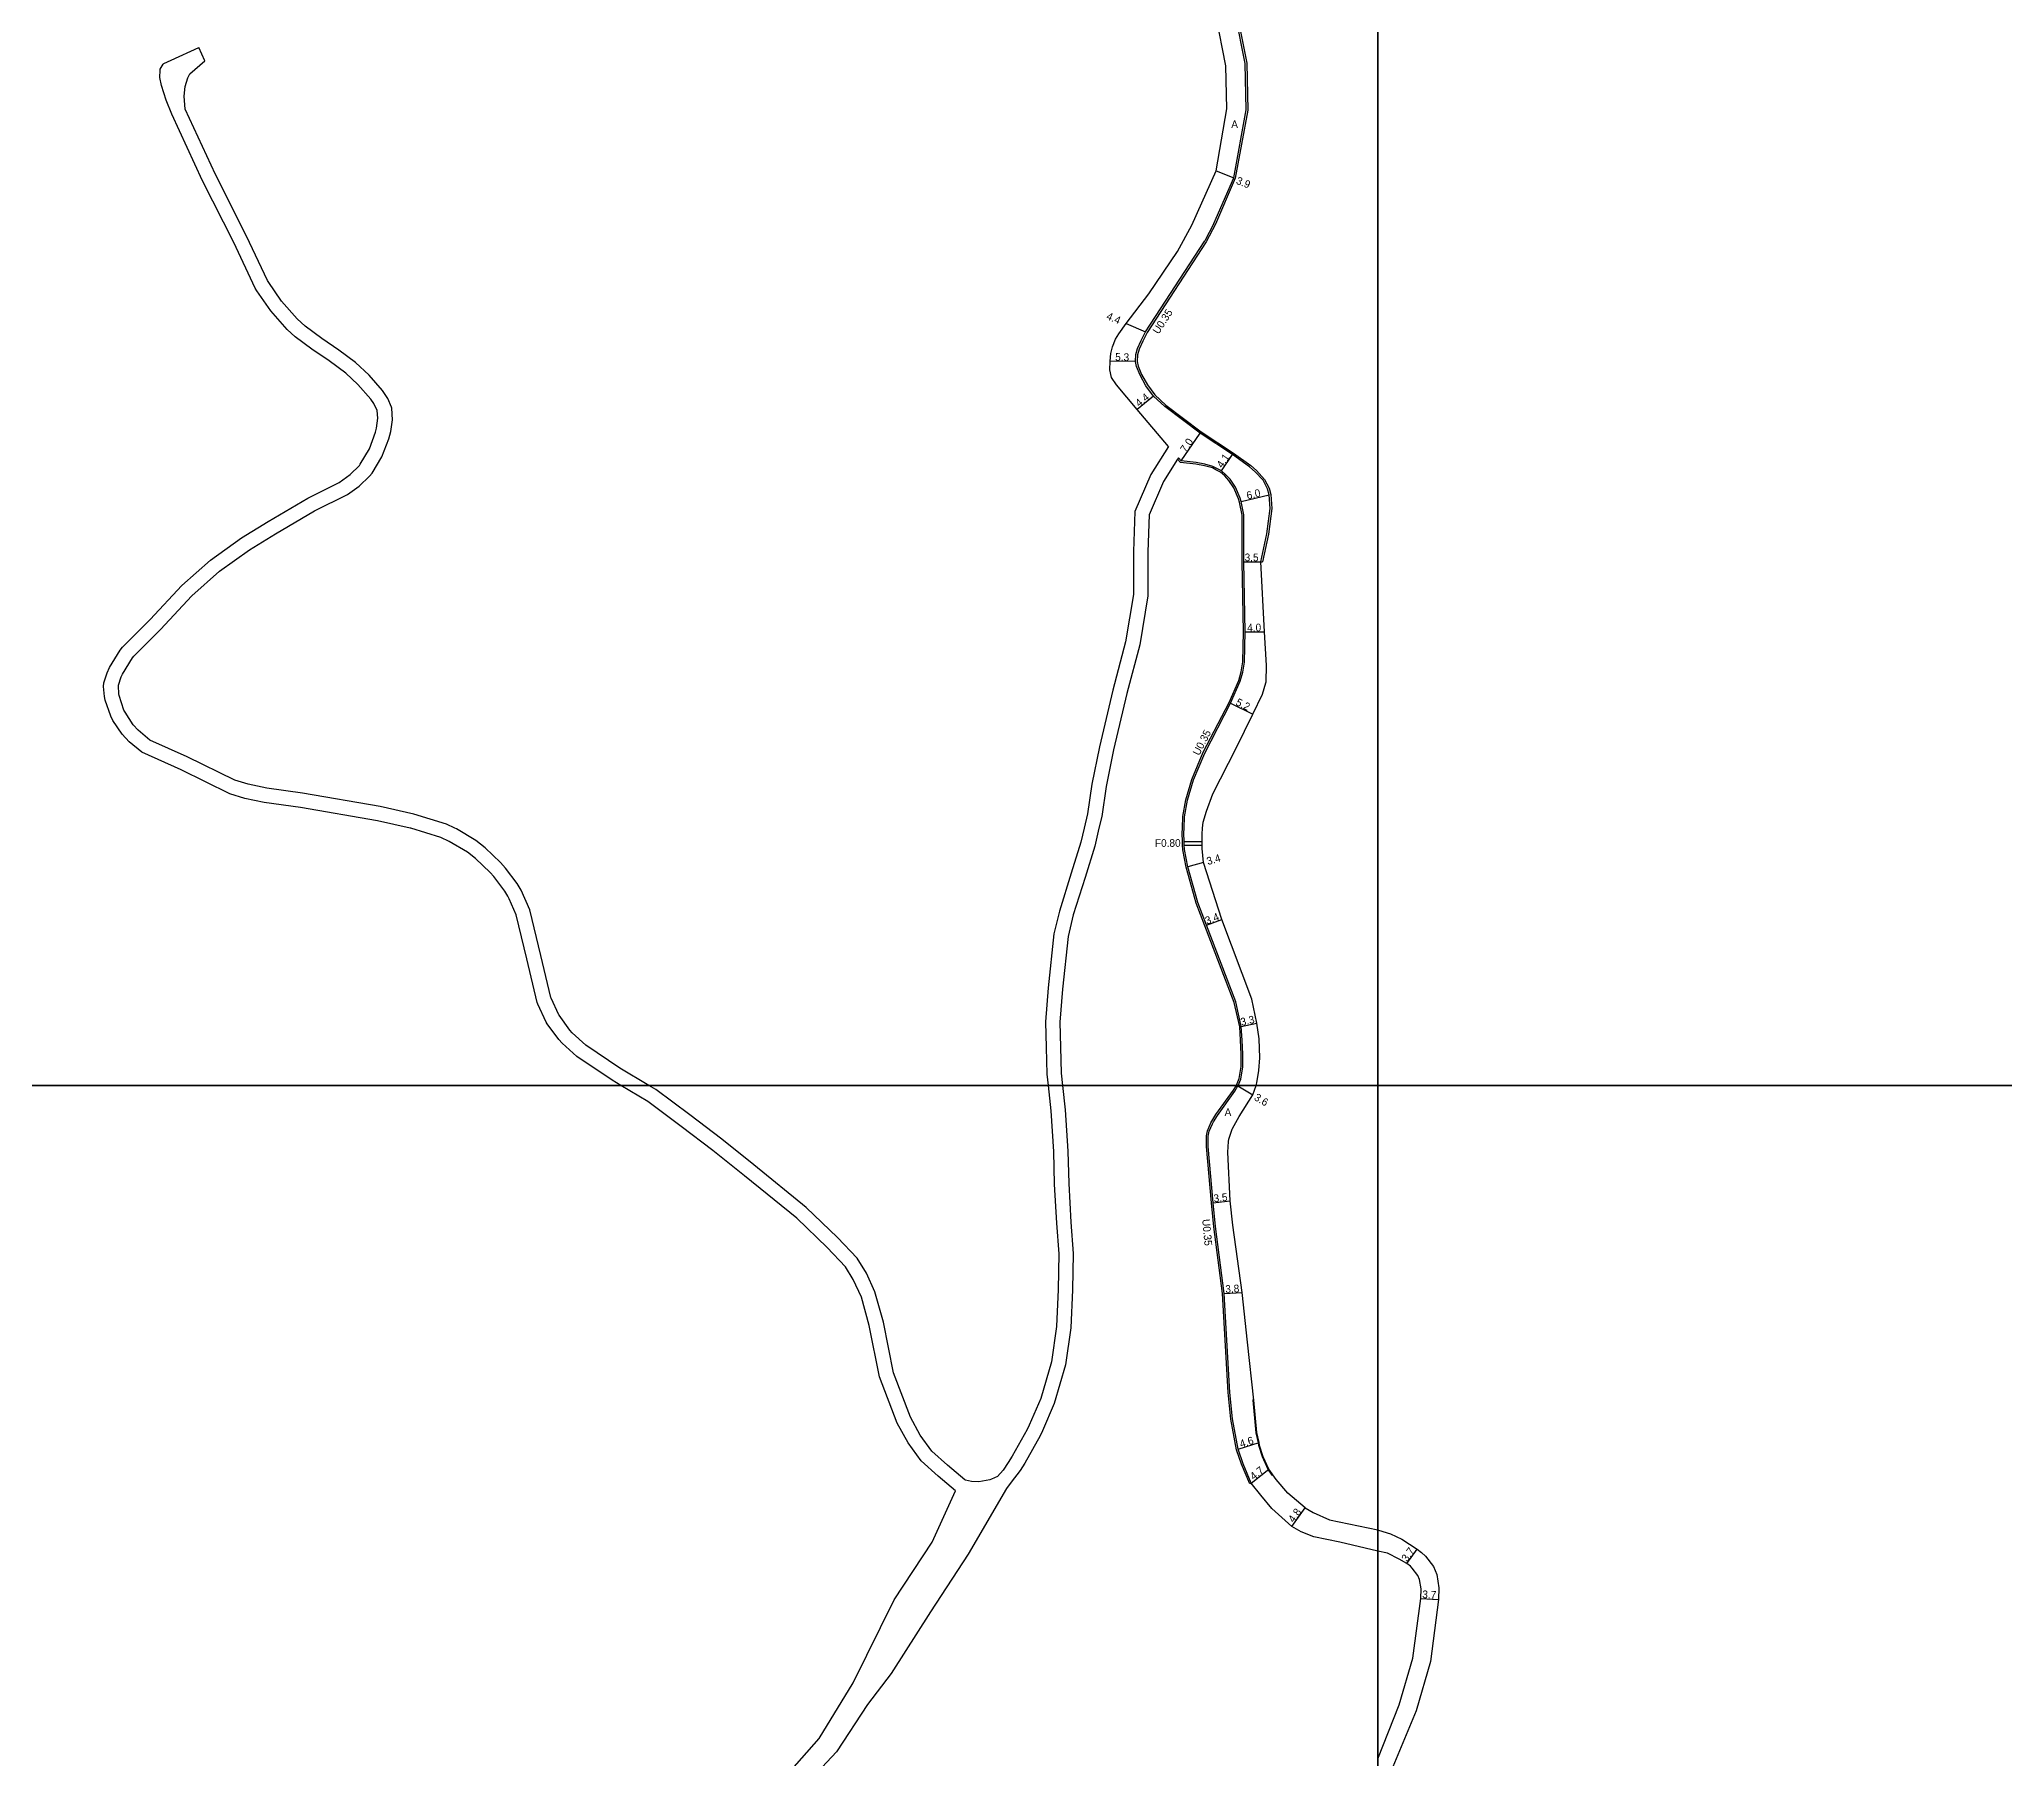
# Model space of a CAD drawing. Header units: metres. Extents: x -28000 to -24000, y -105000 to -102000.
# Drawn here: x -27478.9 to -27069.4, y -104540.3 to -104182.1 of the extents above; entities that cross this region are included whole.
import ezdxf

# ---------------------------------------------------------------- set-up
doc = ezdxf.new("R2010")
doc.units = ezdxf.units.M
doc.header["$LTSCALE"] = 2.5
for name, color, linetype in [('側溝・桝', 7, 'Continuous'), ('図郭', 7, 'Continuous'), ('幅員', 7, 'Continuous'), ('歩道・分離帯・安全施設', 7, 'Continuous'), ('舗装', 7, 'Continuous'), ('道路', 7, 'Continuous')]:
    doc.layers.add(name, color=color, linetype=linetype)
doc.styles.get("Standard").update_dxf_attribs({"font": ''})
doc.styles.get('Standard').set_extended_font_data('@MS PGothic')

msp = doc.modelspace()

# ---------------------------------------------------------------- linework, layer by layer
at = {"layer": '側溝・桝'}
for points in [[(-27228.82, -104168.26), (-27228.87, -104168.91), (-27228.95, -104169.87), (-27229.29, -104176.97), (-27227.32, -104187.06), (-27227.09, -104196.81), (-27229.7, -104211.01), (-27233.85, -104220.59)], [(-27235.77, -104224.24), (-27248.07, -104243.17), (-27248.99, -104244.94), (-27249.76, -104246.59), (-27250.09, -104247.8), (-27250.14, -104249.18), (-27249.93, -104250.13), (-27249.23, -104251.88), (-27248.02, -104254.05), (-27246.47, -104256.16), (-27244.15, -104258.28), (-27236.83, -104263.85), (-27230.06, -104268.29), (-27226.49, -104270.84), (-27225.31, -104271.89), (-27223.59, -104273.74), (-27222.64, -104275.6), (-27222.3, -104276.91), (-27222.09, -104279.84), (-27222.77, -104285.17), (-27224.05, -104290.94)], [(-27229.47, -104400), (-27229.45, -104399.96), (-27228.88, -104398.58), (-27228.5, -104396.07), (-27228.46, -104393.48), (-27228.64, -104390.6), (-27228.79, -104387.77), (-27229.92, -104382.72), (-27236.02, -104366.78), (-27237.83, -104362.04), (-27239.91, -104354.55), (-27240.64, -104350.92), (-27240.68, -104349.98), (-27240.71, -104349.18), (-27240.78, -104347.46), (-27240.73, -104346.43), (-27240.61, -104344.01), (-27239.99, -104340.52), (-27238.76, -104336.24), (-27236.38, -104330.61), (-27231.01, -104320.21), (-27228.99, -104315.66), (-27228.49, -104313.86), (-27228.13, -104311.79), (-27227.96, -104305.54), (-27228.26, -104290.89), (-27228.3, -104281.19), (-27228.83, -104278.46), (-27229.05, -104277.82), (-27229.98, -104275.54), (-27231.02, -104273.95), (-27231.91, -104273.02), (-27232.8, -104272.24), (-27233.73, -104271.76), (-27234.48, -104271.37), (-27236.15, -104270.89), (-27237.92, -104270.56), (-27241.15, -104270.25), (-27241.76, -104269.55)], [(-27224.41, -104290.91), (-27224.05, -104290.94)], [(-27240.36, -104349.17), (-27236.61, -104349.16)], [(-27240.33, -104349.97), (-27236.62, -104349.96)], [(-27232.38, -104443.37), (-27234.17, -104429.47), (-27234.63, -104424.5), (-27235.72, -104412.76), (-27235.67, -104410.54), (-27235.48, -104409.44), (-27234.78, -104407.83), (-27234.57, -104407.43), (-27233.73, -104406.07), (-27230.09, -104400.98), (-27229.47, -104400)], [(-27226.7, -104483.03), (-27228.38, -104478.94), (-27229.47, -104475.91), (-27230.66, -104469.55), (-27231.22, -104464.01), (-27232.38, -104443.37)], [(-27226.39, -104482.85), (-27226.7, -104483.03)]]:
    msp.add_lwpolyline(points, dxfattribs=at)
at = {"layer": '側溝・桝', "flags": 128}
msp.add_lwpolyline([(-27233.85, -104220.59), (-27235.77, -104224.24)], dxfattribs=at)
at = {"layer": '図郭'}
for points in [[(-28000, -104400), (-27200, -104400), (-27200, -103800), (-28000, -103800)], [(-27200, -104400), (-26400, -104400), (-26400, -103800), (-27200, -103800)], [(-28000, -105000), (-27200, -105000), (-27200, -104400), (-28000, -104400)], [(-27200, -105000), (-26400, -105000), (-26400, -104400), (-27200, -104400)]]:
    msp.add_lwpolyline(points, close=True, dxfattribs=at)
at = {"layer": '幅員'}
for points in [[(-27233.67, -104209.47), (-27230.04, -104210.91)], [(-27252.43, -104241.27), (-27248.38, -104242.99)], [(-27250.49, -104249.21), (-27255.79, -104249.12)], [(-27246.72, -104256.41), (-27250.13, -104259.19)], [(-27240.98, -104269.91), (-27237.04, -104264.13)], [(-27232.6, -104271.95), (-27230.26, -104268.58)], [(-27228.49, -104278.36), (-27222.65, -104276.97)], [(-27227.91, -104290.89), (-27224.41, -104290.91)], [(-27227.61, -104305.54), (-27223.61, -104305.48)], [(-27230.7, -104320.36), (-27226.02, -104322.64)], [(-27236.3, -104353.53), (-27239.57, -104354.47)], [(-27235.69, -104366.65), (-27232.51, -104365.46)], [(-27228.45, -104387.72), (-27225.23, -104387)], [(-27229.14, -104400.12), (-27226.04, -104401.95)], [(-27234.28, -104424.47), (-27230.8, -104424.07)], [(-27232.03, -104443.35), (-27228.24, -104443.16)], [(-27229.13, -104475.82), (-27224.75, -104474.42)], [(-27226.39, -104482.85), (-27222.7, -104479.95)], [(-27217.91, -104491.92), (-27215.13, -104488)], [(-27194, -104499.63), (-27191.84, -104496.62)], [(-27191.04, -104506.87), (-27187.34, -104507.1)]]:
    msp.add_lwpolyline(points, dxfattribs=at)
at = {"layer": '歩道・分離帯・安全施設'}
msp.add_lwpolyline([(-27221.94, -104481.27), (-27222.82, -104480.02), (-27224.06, -104477.41), (-27224.78, -104475.02), (-27224.9, -104474.45), (-27225.35, -104472.35), (-27225.99, -104465.58), (-27226.01, -104465.44)], dxfattribs=at)
at = {"layer": '道路'}
for points in [[(-27234.16, -104220.43), (-27230.04, -104210.91), (-27227.45, -104196.78), (-27227.66, -104187.1), (-27229.65, -104176.99), (-27229.3, -104169.85), (-27229.22, -104168.88), (-27229.17, -104168.23), (-27228.92, -104165.03), (-27222.29, -104151.66), (-27217.56, -104142.43), (-27213.05, -104133.6), (-27211.77, -104128.81), (-27209.3, -104120.14), (-27207.35, -104114.74), (-27205.92, -104112.08), (-27203.95, -104109.01), (-27200, -104104)], [(-27243.62, -104266.87), (-27250.13, -104259.19), (-27254.42, -104254.08), (-27255.48, -104252.55), (-27255.81, -104250.93), (-27255.79, -104249.12), (-27255.62, -104247.55), (-27255.27, -104246.13), (-27254.67, -104244.54), (-27253.98, -104243.39), (-27252.43, -104241.27), (-27247.74, -104235.12), (-27241.72, -104226.25), (-27238.74, -104220.75), (-27233.67, -104209.47), (-27231.47, -104196.56), (-27231.64, -104187.6), (-27233.66, -104177.28)], [(-27357.72, -104400), (-27359.53, -104398.91), (-27366.85, -104393.98), (-27369.91, -104391.23), (-27370.63, -104390.46), (-27373.03, -104387.15), (-27373.23, -104386.82), (-27374.99, -104383.07), (-27375.12, -104382.7), (-27377.26, -104373.64), (-27379.52, -104364.46), (-27380.99, -104361.1), (-27381.26, -104360.58), (-27381.88, -104359.52), (-27384.17, -104356.51), (-27384.95, -104355.65), (-27388, -104352.72), (-27389.68, -104351.42), (-27393.5, -104349.16), (-27395.22, -104348.37), (-27401.47, -104346.42), (-27401.58, -104346.38), (-27408.42, -104344.86), (-27424.45, -104342.07), (-27431.99, -104341.03), (-27436.07, -104340.2), (-27439.18, -104339.28), (-27449.32, -104334.24), (-27457.46, -104330.61), (-27460.16, -104328.41), (-27461.59, -104326.85), (-27463.53, -104323.95), (-27463.96, -104323.09), (-27465.11, -104319.74), (-27465.26, -104318.97), (-27465.45, -104316.91), (-27465.38, -104316.14), (-27464.74, -104314.08), (-27464.21, -104312.96), (-27461.99, -104309.33), (-27461.51, -104308.72), (-27455.75, -104302.94), (-27449.17, -104295.86), (-27443.17, -104290.55), (-27436.7, -104285.95), (-27431.17, -104282.52), (-27422.94, -104277.68), (-27416.35, -104274.37), (-27414.12, -104272.75), (-27412.18, -104270.83), (-27411.99, -104270.59), (-27410.09, -104267.4), (-27408.81, -104263.91), (-27408.59, -104263.05), (-27408.32, -104260.99), (-27408.48, -104259.4), (-27409.16, -104257.93), (-27409.78, -104257.05), (-27412.48, -104253.96), (-27414.98, -104251.64), (-27418.45, -104249.05), (-27422.06, -104246.61), (-27425.53, -104244.03), (-27427.25, -104242.49), (-27430.63, -104238.65), (-27433.54, -104234.43), (-27433.87, -104233.91), (-27438.36, -104224.38), (-27444.87, -104211.56), (-27451.26, -104197.69), (-27452.44, -104194.73), (-27453.43, -104191.71), (-27453.75, -104190.04), (-27453.69, -104188.48), (-27453.64, -104188.27), (-27453.05, -104187.21), (-27452.93, -104187.1), (-27451.4, -104186.38), (-27445.63, -104183.78)], [(-27444.4, -104186.52), (-27445.63, -104183.78)], [(-27351.89, -104400), (-27357.93, -104396.38), (-27364.97, -104391.63), (-27367.86, -104389.02), (-27368.36, -104388.47), (-27370.58, -104385.38), (-27370.62, -104385.3), (-27372.24, -104381.8), (-27372.27, -104381.72), (-27374.34, -104372.94), (-27376.68, -104363.45), (-27378.5, -104359.33), (-27379.32, -104357.93), (-27381.73, -104354.72), (-27382.76, -104353.58), (-27385.94, -104350.51), (-27387.93, -104348.95), (-27391.94, -104346.56), (-27392.26, -104346.42), (-27394.04, -104345.6), (-27400.81, -104343.48), (-27407.84, -104341.92), (-27423.99, -104339.11), (-27431.43, -104338.08), (-27435.37, -104337.27), (-27438.15, -104336.44), (-27448.04, -104331.53), (-27455.8, -104328.06), (-27458.26, -104326.02), (-27459.27, -104324.9), (-27461, -104322.26), (-27461.21, -104321.82), (-27462.22, -104318.77), (-27462.28, -104318.44), (-27462.38, -104316.79), (-27462.36, -104316.62), (-27461.78, -104314.87), (-27461.51, -104314.3), (-27459.41, -104310.93), (-27459.16, -104310.6), (-27453.59, -104305.02), (-27447.07, -104298.01), (-27441.3, -104292.9), (-27435.04, -104288.44), (-27429.62, -104285.09), (-27421.5, -104280.31), (-27414.66, -104276.88), (-27412.24, -104275.14), (-27410.07, -104273.1), (-27409.53, -104272.42), (-27407.47, -104269.02), (-27406.02, -104265.29), (-27405.61, -104263.74), (-27405.25, -104261.32), (-27405.41, -104258.89), (-27405.46, -104258.67), (-27406.23, -104256.87), (-27407.35, -104255.25), (-27410.15, -104252.03), (-27412.99, -104249.39), (-27416.44, -104246.81), (-27420.01, -104244.39), (-27423.46, -104241.83), (-27425.13, -104240.33), (-27428.38, -104236.62), (-27431.17, -104232.54), (-27431.29, -104232.33), (-27435.67, -104223.06), (-27442.17, -104210.26), (-27448.46, -104196.59), (-27448.68, -104193.91), (-27448.45, -104191.89), (-27447.92, -104190.06), (-27447.46, -104189.22), (-27444.4, -104186.52)], [(-27225.36, -104400), (-27225.18, -104399.48), (-27224.82, -104396.92), (-27224.6, -104394.28), (-27224.71, -104390.3), (-27225.23, -104387), (-27226.23, -104382.01), (-27232.51, -104365.46), (-27236.3, -104353.53), (-27236.62, -104350.66), (-27236.62, -104349.96), (-27236.61, -104349.16), (-27236.6, -104347.68), (-27236.5, -104346.42), (-27236.41, -104345.15), (-27235.73, -104342.86), (-27234.4, -104339.23), (-27229.53, -104329.74), (-27226.02, -104322.64), (-27224.02, -104318.46), (-27223.31, -104316.13), (-27223.27, -104315.92), (-27223.17, -104312.49), (-27223.61, -104305.48), (-27224.41, -104290.91), (-27223.12, -104285.11), (-27222.45, -104279.83), (-27222.65, -104276.97), (-27222.97, -104275.73), (-27223.88, -104273.94), (-27225.56, -104272.14), (-27226.71, -104271.11), (-27230.26, -104268.58), (-27237.04, -104264.13), (-27244.37, -104258.56), (-27246.72, -104256.41), (-27248.32, -104254.24), (-27249.55, -104252.03), (-27250.27, -104250.23), (-27250.49, -104249.21), (-27250.44, -104247.75), (-27250.09, -104246.47), (-27249.31, -104244.79), (-27248.38, -104242.99), (-27236.08, -104224.07)], [(-27243.62, -104266.87), (-27247.29, -104272.76), (-27250.61, -104280.43), (-27250.92, -104288.75), (-27250.9, -104297.74), (-27252.55, -104307.57), (-27255.22, -104317.65), (-27258.01, -104329.46), (-27259.58, -104337.21), (-27260.48, -104343.45), (-27261.19, -104346.43), (-27261.89, -104349.36), (-27263.87, -104355.78), (-27266.35, -104363.69), (-27267.51, -104368.44), (-27268.65, -104379.68), (-27269.22, -104386.76), (-27269.13, -104392.08), (-27268.95, -104397.66), (-27268.69, -104400)], [(-27241.56, -104269.24), (-27241.76, -104269.55), (-27244.63, -104274.16), (-27247.63, -104281.1), (-27247.92, -104288.81), (-27247.9, -104297.99), (-27249.62, -104308.21), (-27252.31, -104318.38), (-27255.08, -104330.1), (-27256.62, -104337.72), (-27257.53, -104344.01), (-27258.11, -104346.43), (-27258.99, -104350.15), (-27261.01, -104356.66), (-27263.46, -104364.49), (-27264.55, -104368.95), (-27265.67, -104379.95), (-27266.22, -104386.85), (-27266.13, -104392), (-27265.96, -104397.45), (-27265.67, -104400)], [(-27229.09, -104400), (-27228.54, -104398.68), (-27228.15, -104396.1), (-27228.11, -104393.47), (-27228.29, -104390.58), (-27228.45, -104387.72), (-27229.59, -104382.62), (-27235.69, -104366.65), (-27237.5, -104361.93), (-27239.57, -104354.47), (-27240.29, -104350.87), (-27240.33, -104349.97), (-27240.36, -104349.17), (-27240.43, -104347.47), (-27240.38, -104346.42), (-27240.27, -104344.05), (-27239.65, -104340.6), (-27238.43, -104336.36), (-27236.06, -104330.76), (-27230.7, -104320.36), (-27228.66, -104315.78), (-27228.15, -104313.94), (-27227.79, -104311.82), (-27227.61, -104305.54), (-27227.91, -104290.89), (-27227.95, -104281.15), (-27228.49, -104278.36), (-27228.72, -104277.69), (-27229.67, -104275.37), (-27230.75, -104273.73), (-27231.67, -104272.77), (-27232.6, -104271.95), (-27233.57, -104271.45), (-27234.35, -104271.04), (-27236.07, -104270.55), (-27237.87, -104270.21), (-27240.98, -104269.91), (-27241.56, -104269.24)], [(-27328.29, -104549.52), (-27316.38, -104536.07), (-27309.33, -104524.44), (-27300.74, -104507.17), (-27292.87, -104495.15), (-27287.96, -104484.46), (-27291.62, -104481.41), (-27295.16, -104478.24), (-27297.88, -104474.48), (-27300.12, -104470.36), (-27303.8, -104460.72), (-27305.94, -104450.01), (-27307.6, -104444.13), (-27309.28, -104440.43), (-27310.91, -104437.78), (-27314.69, -104433.78), (-27321.07, -104427.67), (-27331.92, -104418.87), (-27338.53, -104413.58), (-27345.14, -104408.54), (-27352.1, -104403.37), (-27357.72, -104400)], [(-27268.69, -104400), (-27268.1, -104405.32), (-27267.58, -104413.8), (-27267.4, -104420.55), (-27266.97, -104428.7), (-27266.46, -104435.11), (-27266.61, -104442.52), (-27266.92, -104450.26), (-27267.99, -104457.59), (-27270.22, -104465.25), (-27272.62, -104470.82), (-27273.04, -104471.67), (-27276.15, -104477.23), (-27277.03, -104478.59), (-27278.03, -104480.13), (-27279.23, -104481.47), (-27279.27, -104481.51), (-27280.46, -104482.06), (-27280.85, -104482.18), (-27283.11, -104482.56), (-27284.66, -104482.49), (-27285.89, -104482.23), (-27286.04, -104482.16), (-27289.66, -104479.14), (-27292.92, -104476.22), (-27295.33, -104472.87), (-27297.39, -104469.1), (-27300.9, -104459.88), (-27303.02, -104449.31), (-27304.8, -104443.01), (-27306.55, -104439.14), (-27308.45, -104436.02), (-27312.56, -104431.67), (-27319.08, -104425.42), (-27330.03, -104416.54), (-27336.69, -104411.22), (-27343.34, -104406.14), (-27350.44, -104400.87), (-27351.89, -104400)], [(-27265.67, -104400), (-27265.11, -104405.06), (-27264.58, -104413.68), (-27264.4, -104420.43), (-27263.97, -104428.51), (-27263.45, -104435.02), (-27263.61, -104442.62), (-27263.93, -104450.54), (-27265.05, -104458.23), (-27267.4, -104466.28), (-27269.85, -104472), (-27270.36, -104473.03), (-27273.54, -104478.73), (-27274.53, -104480.26), (-27276.42, -104482.69), (-27277.37, -104483.96), (-27285.33, -104497.65), (-27293.19, -104509.67), (-27301.4, -104522.54), (-27306.35, -104528.96), (-27312.81, -104538.87), (-27325.86, -104552.78)], [(-27200, -104497.01), (-27207.93, -104495.15), (-27213.36, -104494.08), (-27215.99, -104493.01), (-27217.91, -104491.92), (-27222.11, -104488.18), (-27224.4, -104485.37), (-27226.39, -104482.85), (-27228.06, -104478.81), (-27229.13, -104475.82), (-27230.31, -104469.5), (-27230.87, -104463.98), (-27232.03, -104443.35), (-27233.82, -104429.43), (-27234.28, -104424.47), (-27235.37, -104412.74), (-27235.32, -104410.58), (-27235.14, -104409.54), (-27234.47, -104407.98), (-27234.26, -104407.61), (-27233.44, -104406.27), (-27229.8, -104401.17), (-27229.14, -104400.12), (-27229.09, -104400)], [(-27215.13, -104488), (-27218.76, -104484.96), (-27221.17, -104482.08), (-27222.7, -104479.95), (-27223.92, -104477.36), (-27224.63, -104474.99), (-27224.75, -104474.42), (-27225.2, -104472.32), (-27225.84, -104465.56), (-27227.14, -104453.52), (-27228.24, -104443.16), (-27230.21, -104429.1), (-27230.8, -104424.07), (-27231.24, -104413.88), (-27231.15, -104411.69), (-27231.07, -104411.22), (-27230.33, -104409.1), (-27230.28, -104408.97), (-27228.88, -104406.51), (-27226.04, -104401.95), (-27225.36, -104400)], [(-27215.13, -104488), (-27213.51, -104489), (-27210.09, -104490.54), (-27200, -104492.61)], [(-27200, -104492.61), (-27199.87, -104492.64), (-27197.38, -104493.45), (-27195.04, -104494.53), (-27191.84, -104496.62)], [(-27200, -104540.27), (-27195.59, -104529.07), (-27192.73, -104519.33), (-27191.04, -104506.87), (-27191, -104504.91), (-27191.31, -104502.93), (-27191.67, -104502.1), (-27192.82, -104500.55), (-27193.22, -104500.19), (-27194, -104499.63), (-27195.53, -104498.73), (-27198.02, -104497.47), (-27200, -104497.01)], [(-27191.84, -104496.62), (-27190.89, -104497.3), (-27190.06, -104498.05), (-27188.44, -104500.24), (-27187.72, -104501.9), (-27187.3, -104504.65), (-27187.34, -104507.1)], [(-27187.34, -104507.1), (-27189.03, -104520.01), (-27192, -104530.3), (-27199.3, -104547.77), (-27200, -104549.92)]]:
    msp.add_lwpolyline(points, dxfattribs=at)
at = {"layer": '道路', "flags": 128}
msp.add_lwpolyline([(-27234.16, -104220.43), (-27236.08, -104224.07)], dxfattribs=at)

# ---------------------------------------------------------------- texts
at = {"layer": '側溝・桝'}
for s, rotation, p in [('U0.35', 56.9746, (-27245.69, -104243.62)), ('U0.35', 62.7168, (-27237.24, -104331.41)), ('F0.80', 0.2134, (-27246.44, -104350.31)), ('U0.35', 275.3034, (-27236.6, -104427.92))]:
    msp.add_text(s, height=1.6, rotation=rotation, dxfattribs=at).set_placement(p)
at = {"layer": '幅員'}
for s, rotation, p in [('3.9', 338.4434, (-27229.67, -104212.11)), ('4.4', 336.9249, (-27256.69, -104240.32)), ('5.3', 359.0327, (-27254.73, -104249.04)), ('4.4', 39.1128, (-27249.73, -104258.73)), ('7.0', 55.7444, (-27239.99, -104268.29)), ('4.1', 55.1913, (-27232.43, -104271.52)), ('6.0', 13.4411, (-27227.15, -104277.94)), ('3.5', 359.6477, (-27227.76, -104290.79)), ('4.0', 0.9672, (-27227.21, -104305.44)), ('5.2', 333.9919, (-27229.75, -104320.71)), ('3.4', 16.0324, (-27235.41, -104354.11)), ('3.4', 20.4557, (-27235.63, -104366.52)), ('3.3', 12.6663, (-27228.42, -104387.61)), ('3.6', 329.4379, (-27225.93, -104402.94)), ('3.5', 6.4925, (-27234.14, -104424.35)), ('3.8', 2.8971, (-27231.74, -104443.23)), ('4.6', 17.7918, (-27228.5, -104475.51)), ('4.7', 38.093, (-27225.87, -104482.31)), ('4.8', 54.7187, (-27217.53, -104491.21)), ('3.7', 54.3365, (-27193.93, -104499.37)), ('3.7', 356.4894, (-27190.78, -104506.79))]:
    msp.add_text(s, height=1.6, rotation=rotation, dxfattribs=at).set_placement(p)
at = {"layer": '舗装'}
for p in [(-27230.54, -104200.55), (-27231.93, -104406.37)]:
    msp.add_text('A', height=1.6, dxfattribs=at).set_placement(p)

doc.saveas('drawing.dxf')
